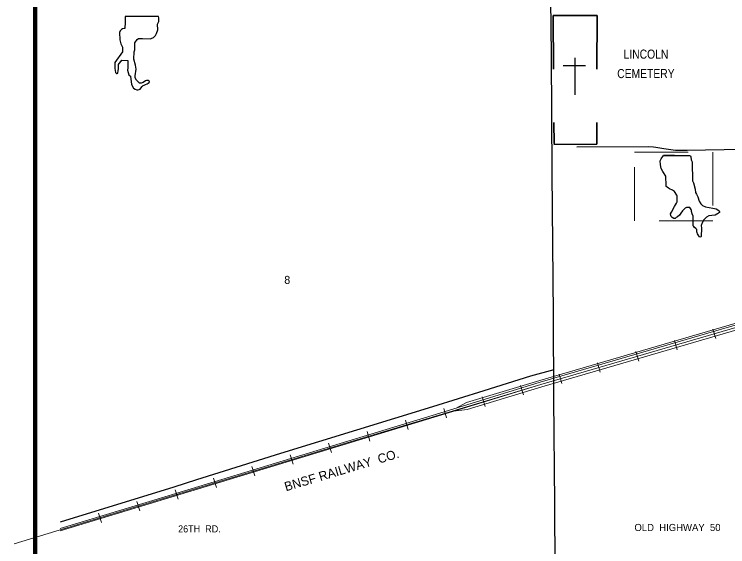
# Model space of a CAD drawing. Extents: x 0.98 to 7.46, y 3.1 to 10.29.
# Drawn here: x 0.976 to 2.311, y 6.227 to 7.222 of the extents above; entities that cross this region are included whole.
import ezdxf
from ezdxf.enums import TextEntityAlignment as Align

# ---------------------------------------------------------------- set-up
doc = ezdxf.new("R2010")
doc.units = 0
doc.header["$LTSCALE"] = 0.0061
doc.linetypes.add('DOTTED', pattern=[1.5, 0.3, -1.2])
doc.linetypes.add('LONG_DASHED', pattern=[7.5, 6, -1.5])
for name, color, linetype, lineweight in [('14', 7, 'Continuous', 25), ('17', 7, 'Continuous', 13), ('25', 7, 'Continuous', 35), ('32', 7, 'Continuous', 35), ('4', 7, 'LONG_DASHED', 13), ('48', 7, 'Continuous', 106)]:
    doc.layers.add(name, color=color, linetype=linetype, lineweight=lineweight)
doc.layers.add('45', color=7, linetype='Continuous')
doc.layers.add('49', color=7, linetype='Continuous')

msp = doc.modelspace()

# ---------------------------------------------------------------- linework, layer by layer
at = {"layer": '14'}
for points in [[(1.995076, 4.969886), (1.994697, 5.086742), (1.995833, 5.169697), (1.993939, 5.182576), (1.992424, 5.193561), (1.991667, 5.204735), (1.991667, 5.224242), (1.991098, 5.289773), (1.991856, 5.320644), (1.992614, 5.337121), (1.990341, 5.360227), (1.990341, 5.509659), (1.989962, 5.741667), (1.989205, 6.061364), (1.987879, 6.307197), (1.985985, 6.50322), (1.985227, 6.660985), (1.982765, 6.924621), (1.981439, 7.145455), (1.979167, 7.356061), (1.977652, 7.545076), (1.976705, 7.755114)], [(2.028977, 6.974621), (2.162311, 6.975), (2.172159, 6.974621), (2.176894, 6.973864), (2.191667, 6.971402), (2.213826, 6.967992)], [(2.213826, 6.967992), (2.235417, 6.968182), (2.339015, 6.970076), (2.480303, 6.97197)], [(1.985795, 6.557576), (1.942424, 6.545455), (1.854924, 6.517803), (1.758902, 6.488447), (1.474432, 6.401136), (1.317614, 6.351515), (1.274621, 6.338068), (1.0625, 6.272159)]]:
    msp.add_lwpolyline(points, dxfattribs=at)
at = {"layer": '17'}
for p, q in [((2.288826, 6.615909), (2.283712, 6.633523)), ((2.216856, 6.594886), (2.211742, 6.6125)), ((2.144886, 6.573864), (2.139583, 6.591477)), ((2.072727, 6.552841), (2.067614, 6.570455)), ((2.000758, 6.531818), (1.995644, 6.549432)), ((1.928977, 6.510606), (1.923674, 6.52822)), ((1.857197, 6.489015), (1.851894, 6.506629)), ((1.822727, 6.496591), (1.80322, 6.485985)), ((1.785417, 6.467424), (1.780114, 6.485038)), ((1.823485, 6.482955), (1.798106, 6.479924)), ((1.713447, 6.445833), (1.708144, 6.463447)), ((1.641667, 6.424242), (1.636364, 6.441856)), ((1.569886, 6.402462), (1.564583, 6.420076)), ((1.498106, 6.380682), (1.492803, 6.398295)), ((1.426326, 6.358902), (1.421023, 6.376515)), ((1.354735, 6.337121), (1.349242, 6.354735)), ((1.282955, 6.315341), (1.277462, 6.332955)), ((1.211174, 6.293561), (1.205871, 6.310985)), ((1.139394, 6.271591), (1.134091, 6.289205))]:
    msp.add_line(p, q, dxfattribs=at)
for points in [[(3.017614, 6.844129), (3.00928, 6.836742), (2.978788, 6.827652), (2.95947, 6.821212), (2.870076, 6.794697), (2.743561, 6.75625), (2.561174, 6.701326), (2.494886, 6.681439), (2.358144, 6.64072), (1.963258, 6.525379), (1.823485, 6.482955)], [(2.905682, 6.815152), (2.889583, 6.814205), (2.866288, 6.807008), (2.739773, 6.768561), (2.557386, 6.713636), (2.491288, 6.69375), (2.354545, 6.65303), (1.959659, 6.537689), (1.822727, 6.496591)], [(2.355303, 6.649811), (1.960417, 6.53447), (1.772538, 6.476515), (1.249811, 6.317424), (1.0625, 6.260417)], [(2.356629, 6.645455), (1.961742, 6.530114), (1.637879, 6.432765), (1.236742, 6.310985), (0.976326, 6.231818)], [(2.356629, 6.645455), (1.961742, 6.530114), (1.79053, 6.477652), (1.243371, 6.311174), (1.0625, 6.25625)]]:
    msp.add_lwpolyline(points, dxfattribs=at)
at = {"layer": '25', "lineweight": 25}
msp.add_line((2.191098, 6.958523), (2.213636, 6.958333), dxfattribs=at)
msp.add_line((2.191098, 6.958523), (2.213636, 6.958333), dxfattribs=at)
at = {"layer": '25'}
msp.add_line((2.191288, 6.958333), (2.211553, 6.958333), dxfattribs=at)
at = {"layer": '25', "lineweight": 25}
for points in [[(1.183712, 7.207197), (1.183523, 7.196402), (1.182955, 7.196023), (1.181818, 7.195644), (1.178598, 7.195076), (1.176705, 7.193939), (1.174242, 7.191288), (1.173106, 7.188068), (1.173674, 7.174432), (1.175568, 7.167045), (1.178977, 7.160795), (1.178977, 7.152462), (1.164773, 7.132197), (1.164583, 7.120833), (1.16572, 7.113447), (1.167614, 7.111364), (1.16875, 7.111364), (1.169886, 7.112311), (1.170644, 7.117045), (1.171591, 7.120644), (1.171402, 7.128409), (1.172538, 7.130114), (1.176515, 7.134848), (1.177841, 7.136364), (1.189015, 7.135985), (1.188826, 7.122159), (1.188447, 7.117992), (1.19053, 7.108902), (1.193561, 7.106439), (1.195644, 7.090909), (1.199621, 7.08428), (1.202273, 7.082197), (1.205682, 7.080871), (1.207576, 7.08125), (1.210227, 7.081629), (1.211932, 7.082386), (1.213258, 7.08428), (1.215341, 7.087121), (1.217614, 7.089015), (1.219697, 7.089773), (1.222159, 7.090909), (1.224811, 7.092045), (1.228598, 7.095076), (1.229167, 7.096402), (1.228977, 7.097538), (1.227083, 7.098295), (1.226894, 7.098295), (1.224242, 7.098295), (1.223485, 7.098295), (1.22178, 7.097917), (1.217803, 7.095076), (1.213636, 7.093371), (1.210606, 7.09375), (1.204735, 7.099432), (1.202841, 7.103409), (1.202841, 7.107386), (1.204545, 7.120076), (1.203409, 7.127083), (1.200189, 7.138258), (1.200379, 7.151894), (1.201705, 7.155871), (1.201894, 7.169129), (1.20625, 7.175379), (1.208523, 7.176894), (1.216288, 7.176894), (1.231818, 7.176705), (1.232197, 7.176894), (1.236932, 7.178788), (1.24053, 7.182576), (1.242614, 7.186364), (1.244886, 7.193182), (1.244508, 7.203977), (1.24678, 7.208712), (1.24678, 7.21553), (1.246023, 7.218182), (1.185985, 7.218561)], [(1.185795, 7.218561), (1.183902, 7.218561), (1.183712, 7.20928), (1.183712, 7.207386), (1.183712, 7.207197)], [(2.213636, 6.958333), (2.240341, 6.958144), (2.241098, 6.957576), (2.241667, 6.957386), (2.242424, 6.956061), (2.243182, 6.95), (2.244508, 6.946591), (2.245076, 6.945076), (2.245455, 6.910985), (2.247538, 6.907197), (2.250379, 6.895265), (2.251136, 6.889205), (2.25303, 6.886174), (2.255492, 6.880682), (2.257765, 6.872727), (2.261174, 6.867803), (2.264394, 6.864773), (2.269886, 6.862311), (2.276515, 6.860795), (2.283712, 6.859848), (2.289773, 6.858333), (2.292803, 6.856818), (2.295076, 6.854735), (2.296023, 6.852841), (2.296023, 6.851705), (2.292235, 6.849432), (2.29072, 6.848295), (2.288068, 6.84697), (2.281439, 6.846212), (2.275758, 6.845455), (2.27178, 6.842992), (2.266856, 6.837689), (2.263447, 6.832386), (2.261932, 6.827462), (2.262121, 6.822159), (2.261553, 6.807008), (2.260985, 6.806439), (2.25928, 6.805303), (2.258144, 6.80625), (2.257008, 6.807765), (2.254735, 6.811932), (2.253977, 6.814394), (2.253409, 6.814962), (2.253409, 6.820076), (2.251515, 6.82178), (2.248864, 6.823485), (2.247727, 6.825189), (2.246402, 6.826515), (2.246402, 6.844886), (2.245076, 6.849432), (2.24375, 6.853409), (2.243561, 6.855682), (2.243182, 6.857008), (2.241856, 6.85928), (2.240152, 6.860795), (2.238826, 6.860985), (2.23447, 6.861174), (2.232008, 6.859848), (2.230492, 6.858333), (2.226894, 6.854545), (2.223295, 6.850189), (2.221023, 6.84678), (2.217235, 6.84375), (2.214583, 6.842424), (2.212689, 6.84072), (2.210606, 6.84072), (2.207576, 6.842045), (2.205492, 6.844129), (2.204735, 6.846212), (2.204356, 6.849053), (2.206061, 6.852083), (2.211742, 6.862689), (2.21553, 6.869129), (2.216667, 6.871591), (2.216667, 6.883144), (2.216288, 6.88428), (2.211742, 6.890909), (2.207955, 6.89375), (2.202083, 6.896023), (2.200758, 6.89697), (2.197727, 6.898864), (2.196402, 6.900189), (2.196023, 6.901894), (2.195455, 6.919886), (2.189962, 6.92822), (2.186742, 6.934091), (2.185417, 6.94072), (2.185227, 6.948295), (2.186932, 6.952273), (2.191098, 6.958523)], [(2.213636, 6.958333), (2.240341, 6.958144), (2.241098, 6.957576), (2.241667, 6.957386), (2.242424, 6.956061), (2.243182, 6.95), (2.244508, 6.946591), (2.245076, 6.945076), (2.245455, 6.910985), (2.247538, 6.907197), (2.250379, 6.895265), (2.251136, 6.889205), (2.25303, 6.886174), (2.255492, 6.880682), (2.257765, 6.872727), (2.261174, 6.867803), (2.264394, 6.864773), (2.269886, 6.862311), (2.276515, 6.860795), (2.283712, 6.859848), (2.289773, 6.858333), (2.292803, 6.856818), (2.295076, 6.854735), (2.296023, 6.852841), (2.296023, 6.851705), (2.292235, 6.849432), (2.29072, 6.848295), (2.288068, 6.84697), (2.281439, 6.846212), (2.275758, 6.845455), (2.27178, 6.842992), (2.266856, 6.837689), (2.263447, 6.832386), (2.261932, 6.827462), (2.262121, 6.822159), (2.261553, 6.807008), (2.260985, 6.806439), (2.25928, 6.805303), (2.258144, 6.80625), (2.257008, 6.807765), (2.254735, 6.811932), (2.253977, 6.814394), (2.253409, 6.814962), (2.253409, 6.820076), (2.251515, 6.82178), (2.248864, 6.823485), (2.247727, 6.825189), (2.246402, 6.826515), (2.246402, 6.844886), (2.245076, 6.849432), (2.24375, 6.853409), (2.243561, 6.855682), (2.243182, 6.857008), (2.241856, 6.85928), (2.240152, 6.860795), (2.238826, 6.860985), (2.23447, 6.861174), (2.232008, 6.859848), (2.230492, 6.858333), (2.226894, 6.854545), (2.223295, 6.850189), (2.221023, 6.84678), (2.217235, 6.84375), (2.214583, 6.842424), (2.212689, 6.84072), (2.210606, 6.84072), (2.207576, 6.842045), (2.205492, 6.844129), (2.204735, 6.846212), (2.204356, 6.849053), (2.206061, 6.852083), (2.211742, 6.862689), (2.21553, 6.869129), (2.216667, 6.871591), (2.216667, 6.883144), (2.216288, 6.88428), (2.211742, 6.890909), (2.207955, 6.89375), (2.202083, 6.896023), (2.200758, 6.89697), (2.197727, 6.898864), (2.196402, 6.900189), (2.196023, 6.901894), (2.195455, 6.919886), (2.189962, 6.92822), (2.186742, 6.934091), (2.185417, 6.94072), (2.185227, 6.948295), (2.186932, 6.952273), (2.191098, 6.958523)]]:
    msp.add_lwpolyline(points, dxfattribs=at)
at = {"layer": '32', "linetype": 'DOTTED'}
for p, q in [((2.066856, 7.219886), (2.066288, 6.979356)), ((2.066288, 6.979735), (1.986174, 6.979167))]:
    msp.add_line(p, q, dxfattribs=at)
at = {"layer": '32', "lineweight": 25}
for p, q in [((2.025189, 7.140909), (2.025189, 7.07178)), ((2.00322, 7.126705), (2.045265, 7.126705))]:
    msp.add_line(p, q, dxfattribs=at)
at = {"layer": '32', "linetype": 'DOTTED'}
msp.add_lwpolyline([(2.066856, 7.219886), (2.039205, 7.219886), (1.984659, 7.219886), (1.986553, 6.980682)], dxfattribs=at)
at = {"layer": '4'}
msp.add_lwpolyline([(2.283333, 6.964583), (2.283333, 6.836364), (2.137121, 6.836364), (2.137121, 6.964583)], close=True, dxfattribs=at)
at = {"layer": '48'}
msp.add_lwpolyline([(1.015152, 4.922538), (1.015152, 8.805114), (4.897727, 8.805114), (4.897727, 4.922538)], close=True, dxfattribs=at)

# ---------------------------------------------------------------- texts
at = {"layer": '17'}
msp.add_text('BNSF RAILWAY  CO.', height=0.017, rotation=16.534, dxfattribs=at).set_placement((1.591331, 6.361759), align=Align.CENTER)
at = {"layer": '32', "width": 0.85}
for s, p in [('LINCOLN', (2.116477, 7.139394)), ('CEMETERY', (2.104545, 7.10303))]:
    msp.add_text(s, height=0.017, dxfattribs=at).set_placement(p)
at = {"layer": '45'}
msp.add_text('8', height=0.01496, dxfattribs=at).set_placement((1.487121, 6.718182), align=Align.CENTER)
at = {"layer": '49', "width": 0.95}
msp.add_text('26TH  RD.', height=0.0133, dxfattribs=at).set_placement((1.322822, 6.25322), align=Align.CENTER)
at = {"layer": '49'}
msp.add_text('OLD  HIGHWAY  50', height=0.0133, dxfattribs=at).set_placement((2.21733, 6.255871), align=Align.CENTER)

doc.saveas('drawing.dxf')
